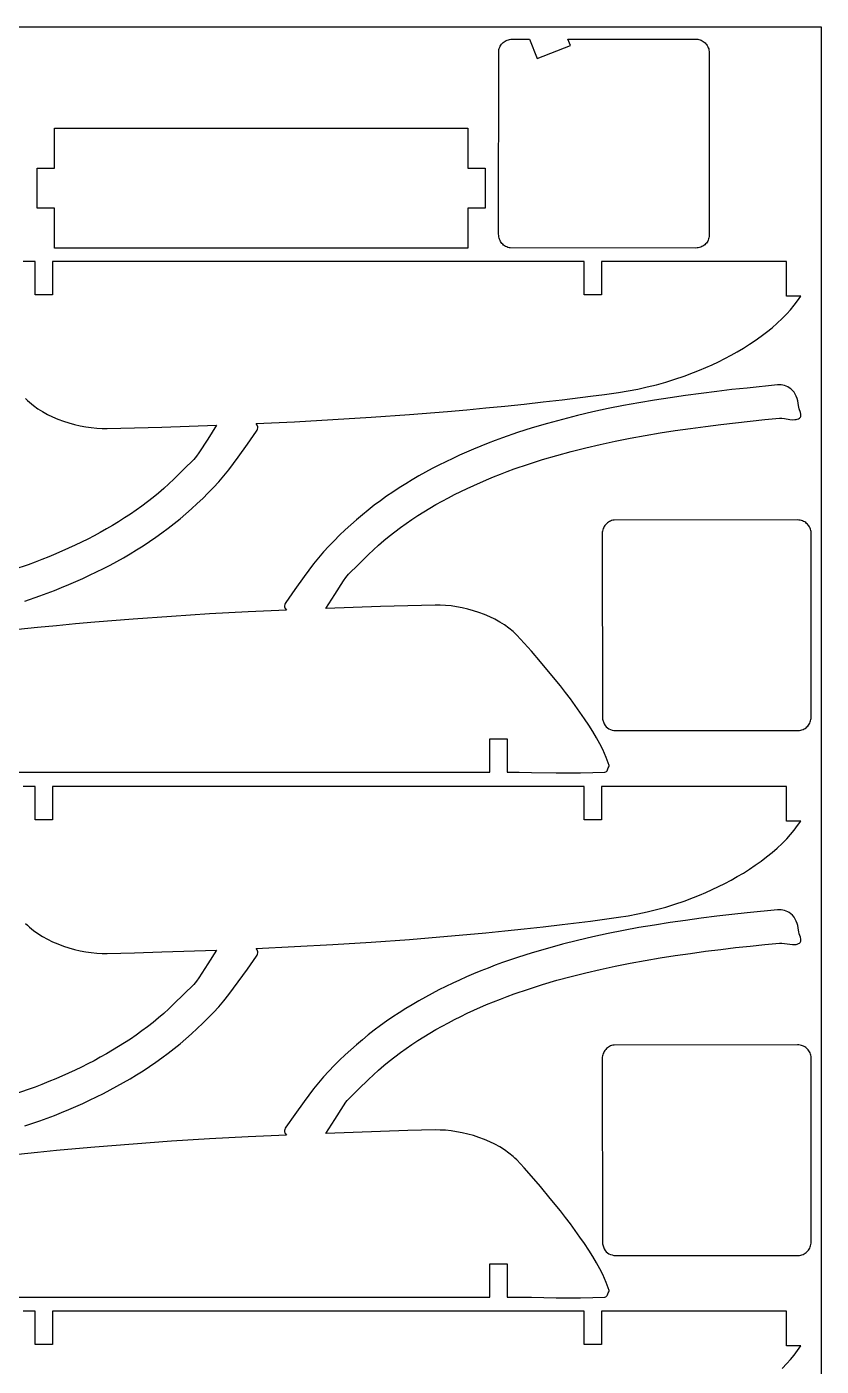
# Model space of a CAD drawing. Extents: x 169 to 749, y 15 to 895.
# Drawn here: x 629.6 to 748.7, y 694.1 to 895 of the extents above; entities that cross this region are included whole.
import ezdxf

# ---------------------------------------------------------------- set-up
doc = ezdxf.new("R2010")
doc.units = 0
doc.layers.get('0').update_dxf_attribs({"linetype": 'CONTINUOUS'})

msp = doc.modelspace()

# ---------------------------------------------------------------- linework, layer by layer
at = {"color": 0}
for p, q in [((168.703243, 895.036023), (748.703243, 895.036023)), ((748.703243, 895.036023), (748.703243, 15.036023))]:
    msp.add_line(p, q, dxfattribs=at)
at = {"color": 4}
for p, q in [((700.560441, 892.128842), (700.651275, 892.279821)), ((700.651275, 892.279821), (700.754943, 892.420873)), ((700.754943, 892.420873), (700.870782, 892.551496)), ((700.870782, 892.551496), (700.998133, 892.671186)), ((700.998133, 892.671186), (701.136334, 892.779441)), ((701.136334, 892.779441), (701.284724, 892.875758)), ((701.284724, 892.875758), (701.442644, 892.959634)), ((701.442644, 892.959634), (701.609431, 893.030567)), ((701.609431, 893.030567), (701.784426, 893.088054)), ((701.784426, 893.088054), (701.966967, 893.131592)), ((701.966967, 893.131592), (702.156394, 893.160678)), ((702.156394, 893.160678), (702.352045, 893.174811)), ((702.352045, 893.174811), (704.971745, 893.174811)), ((704.971745, 893.174811), (706.082845, 890.285911)), ((711.086945, 892.210611), (710.716045, 893.174811)), ((710.716045, 893.174811), (730.177945, 893.155611)), ((730.177945, 893.155611), (730.363604, 893.122715)), ((730.363604, 893.122715), (730.541344, 893.074343)), ((730.541344, 893.074343), (730.710665, 893.011157)), ((730.710665, 893.011157), (730.871062, 892.933815)), ((730.871062, 892.933815), (731.022035, 892.842981)), ((731.022035, 892.842981), (731.163081, 892.739313)), ((731.163081, 892.739313), (731.293698, 892.623474)), ((731.293698, 892.623474), (731.413383, 892.496123)), ((731.413383, 892.496123), (731.521634, 892.357922)), ((731.521634, 892.357922), (731.617948, 892.209532)), ((700.319445, 863.909511), (700.338645, 891.435711)), ((700.338645, 891.435711), (700.371541, 891.62137)), ((700.371541, 891.62137), (700.419913, 891.799114)), ((700.419913, 891.799114), (700.483099, 891.968439)), ((700.483099, 891.968439), (700.560441, 892.128842)), ((706.082845, 890.285911), (711.086945, 892.210611)), ((731.617948, 892.209532), (731.701824, 892.051612)), ((731.701824, 892.051612), (731.772759, 891.884825)), ((731.772759, 891.884825), (731.830251, 891.70983)), ((731.830251, 891.70983), (731.873798, 891.527289)), ((731.873798, 891.527289), (731.902897, 891.337862)), ((731.917045, 891.142211), (731.897745, 863.576411)), ((731.902897, 891.337862), (731.917045, 891.142211)), ((633.714512, 873.8364), (633.714512, 879.8359)), ((633.714512, 879.8359), (695.709812, 879.8359)), ((695.709812, 879.8359), (695.709812, 873.8364)), ((631.114712, 867.8368), (631.114712, 873.8364)), ((631.114712, 873.8364), (633.714512, 873.8364)), ((695.709812, 873.8364), (698.309612, 873.8364)), ((698.309612, 873.8364), (698.309612, 867.8368)), ((633.714512, 867.8368), (631.114712, 867.8368)), ((633.714512, 861.8373), (633.714512, 867.8368)), ((698.309612, 867.8368), (695.709812, 867.8368)), ((695.709812, 867.8368), (695.709812, 861.8373)), ((700.333584, 863.712007), (700.319445, 863.909511)), ((700.362701, 863.520662), (700.333584, 863.712007)), ((700.406305, 863.33614), (700.362701, 863.520662)), ((700.463908, 863.159103), (700.406305, 863.33614)), ((700.53502, 862.990215), (700.463908, 863.159103)), ((700.619152, 862.830138), (700.53502, 862.990215)), ((700.715815, 862.679537), (700.619152, 862.830138)), ((700.82452, 862.539073), (700.715815, 862.679537)), ((700.944777, 862.409411), (700.82452, 862.539073)), ((701.076098, 862.291213), (700.944777, 862.409411)), ((701.217992, 862.185142), (701.076098, 862.291213)), ((701.36997, 862.091862), (701.217992, 862.185142)), ((701.531544, 862.012036), (701.36997, 862.091862)), ((730.951691, 862.136337), (730.793779, 862.052467)), ((731.100075, 862.232648), (730.951691, 862.136337)), ((731.23827, 862.340898), (731.100075, 862.232648)), ((731.365617, 862.460584), (731.23827, 862.340898)), ((731.481453, 862.591204), (731.365617, 862.460584)), ((731.585118, 862.732256), (731.481453, 862.591204)), ((731.675951, 862.883237), (731.585118, 862.732256)), ((731.753292, 863.043646), (731.675951, 862.883237)), ((731.816478, 863.212979), (731.753292, 863.043646)), ((731.86485, 863.390735), (731.816478, 863.212979)), ((731.897745, 863.576411), (731.86485, 863.390735)), ((695.709812, 861.8373), (633.714512, 861.8373)), ((701.702224, 861.946326), (701.531544, 862.012036)), ((701.881521, 861.895397), (701.702224, 861.946326)), ((702.068945, 861.859911), (701.881521, 861.895397)), ((729.884445, 861.837311), (702.068945, 861.859911)), ((730.080079, 861.851442), (729.884445, 861.837311)), ((730.269491, 861.880525), (730.080079, 861.851442)), ((730.452018, 861.924059), (730.269491, 861.880525)), ((730.627001, 861.98154), (730.452018, 861.924059)), ((730.793779, 862.052467), (730.627001, 861.98154)), ((630.830546, 859.820155), (628.995089, 859.832053)), ((630.830346, 854.819255), (630.830546, 859.820155)), ((633.431046, 859.820255), (633.430946, 854.819255)), ((713.139046, 859.821755), (633.431046, 859.820255)), ((713.139546, 854.820855), (713.139046, 859.821755)), ((743.494546, 859.822355), (715.739546, 859.821855)), ((715.739546, 859.821855), (715.740146, 854.820955)), ((743.495346, 854.621955), (743.494546, 859.822355)), ((633.430946, 854.819255), (630.830346, 854.819255)), ((715.740146, 854.820955), (713.139546, 854.820855)), ((745.654646, 854.621955), (743.495346, 854.621955)), ((745.159444, 853.945017), (745.654646, 854.621955)), ((743.540246, 851.966255), (744.089616, 852.585592)), ((744.089616, 852.585592), (744.633558, 853.255705)), ((744.633558, 853.255705), (745.159444, 853.945017)), ((741.327603, 849.886797), (742.102819, 850.560631)), ((742.102819, 850.560631), (742.84155, 851.253963)), ((742.84155, 851.253963), (743.540246, 851.966255)), ((738.818556, 847.987645), (739.681921, 848.599768)), ((739.681921, 848.599768), (740.519454, 849.232997)), ((740.519454, 849.232997), (741.327603, 849.886797)), ((735.177794, 845.760957), (736.108978, 846.283286)), ((736.108978, 846.283286), (737.028533, 846.828867)), ((737.028533, 846.828867), (737.93291, 847.397166)), ((737.93291, 847.397166), (738.818556, 847.987645)), ((731.407792, 843.914908), (732.349981, 844.338858)), ((732.349981, 844.338858), (733.294744, 844.788207)), ((733.294744, 844.788207), (734.238532, 845.262419)), ((734.238532, 845.262419), (735.177794, 845.760957)), ((725.393813, 841.725663), (726.773985, 842.153647)), ((726.773985, 842.153647), (728.155772, 842.626245)), ((728.155772, 842.626245), (729.545346, 843.145355)), ((729.545346, 843.145355), (730.47173, 843.516895)), ((730.47173, 843.516895), (731.407792, 843.914908)), ((716.193768, 839.891986), (718.301146, 840.188455)), ((718.301146, 840.188455), (719.765828, 840.421867)), ((719.765828, 840.421867), (721.201263, 840.690394)), ((721.201263, 840.690394), (722.613624, 840.995936)), ((722.613624, 840.995936), (724.009083, 841.340392)), ((724.009083, 841.340392), (725.393813, 841.725663)), ((730.696835, 840.03944), (728.362034, 839.725589)), ((733.027178, 840.333736), (730.696835, 840.03944)), ((735.310034, 840.598891), (733.027178, 840.333736)), ((737.595553, 840.840974), (735.310034, 840.598891)), ((742.169778, 841.295336), (737.595553, 840.840974)), ((742.434811, 841.309813), (742.169778, 841.295336)), ((742.697418, 841.300297), (742.434811, 841.309813)), ((742.956037, 841.266573), (742.697418, 841.300297)), ((743.209103, 841.208424), (742.956037, 841.266573)), ((743.455053, 841.125632), (743.209103, 841.208424)), ((743.692325, 841.017982), (743.455053, 841.125632)), ((743.919354, 840.885255), (743.692325, 841.017982)), ((744.134578, 840.727236), (743.919354, 840.885255)), ((744.400189, 840.47957), (744.134578, 840.727236)), ((744.625181, 840.207789), (744.400189, 840.47957)), ((744.812527, 839.914919), (744.625181, 840.207789)), ((629.380246, 839.260255), (629.653054, 838.987587)), ((629.653054, 838.987587), (629.939935, 838.722719)), ((629.939935, 838.722719), (630.553123, 838.216673)), ((630.553123, 838.216673), (631.21421, 837.742692)), ((698.406129, 837.854374), (701.271852, 838.139395)), ((701.271852, 838.139395), (704.136, 838.440648)), ((704.136, 838.440648), (706.998467, 838.758634)), ((706.998467, 838.758634), (709.859146, 839.093855)), ((709.859146, 839.093855), (714.083746, 839.61438)), ((714.083746, 839.61438), (716.193768, 839.891986)), ((719.041347, 838.209821), (716.731577, 837.74958)), ((721.362432, 838.634301), (719.041347, 838.209821)), ((723.691678, 839.026261), (721.362432, 838.634301)), ((726.02593, 839.388944), (723.691678, 839.026261)), ((728.362034, 839.725589), (726.02593, 839.388944)), ((744.965203, 839.603986), (744.812527, 839.914919)), ((745.086181, 839.278016), (744.965203, 839.603986)), ((745.178437, 838.940033), (745.086181, 839.278016)), ((745.244945, 838.593065), (745.178437, 838.940033)), ((745.288678, 838.240136), (745.244945, 838.593065)), ((745.333947, 837.989775), (745.288678, 838.240136)), ((745.411586, 837.723035), (745.333947, 837.989775)), ((631.21421, 837.742692), (631.9176, 837.301353)), ((631.9176, 837.301353), (632.657695, 836.893235)), ((632.657695, 836.893235), (633.428898, 836.518913)), ((633.428898, 836.518913), (634.225609, 836.178965)), ((634.225609, 836.178965), (635.042233, 835.873967)), ((669.685628, 835.786393), (675.436382, 836.098261)), ((675.436382, 836.098261), (681.184658, 836.456976)), ((681.184658, 836.456976), (686.929608, 836.866555)), ((686.929608, 836.866555), (692.670381, 837.331015)), ((692.670381, 837.331015), (695.538936, 837.585081)), ((695.538936, 837.585081), (698.406129, 837.854374)), ((709.894339, 836.142478), (707.629959, 835.526641)), ((712.164716, 836.715892), (709.894339, 836.142478)), ((714.436278, 837.250336), (712.164716, 836.715892)), ((716.731577, 837.74958), (714.436278, 837.250336)), ((738.032328, 835.877336), (740.234287, 836.10013)), ((740.234287, 836.10013), (742.438778, 836.294836)), ((742.438778, 836.294836), (742.819921, 836.296259)), ((742.819921, 836.296259), (743.211747, 836.254544)), ((743.211747, 836.254544), (744.002528, 836.129399)), ((744.002528, 836.129399), (744.389024, 836.089818)), ((744.389024, 836.089818), (744.761284, 836.094797)), ((744.761284, 836.094797), (744.940129, 836.120849)), ((744.940129, 836.120849), (745.113079, 836.166262)), ((745.113079, 836.166262), (745.279354, 836.233778)), ((745.279354, 836.233778), (745.438178, 836.326136)), ((745.58404, 837.179524), (745.411586, 837.723035)), ((745.438178, 836.326136), (745.52425, 836.40009)), ((745.52425, 836.40009), (745.585944, 836.485836)), ((745.638894, 836.922307), (745.58404, 837.179524)), ((745.585944, 836.485836), (745.625758, 836.582154)), ((745.625758, 836.582154), (745.646189, 836.687819)), ((745.646189, 836.687819), (745.638894, 836.922307)), ((635.042233, 835.873967), (635.873172, 835.604498)), ((635.873172, 835.604498), (636.712827, 835.371133)), ((636.712827, 835.371133), (637.555601, 835.17445)), ((637.555601, 835.17445), (638.395897, 835.015025)), ((638.395897, 835.015025), (639.228117, 834.893437)), ((639.228117, 834.893437), (640.046664, 834.810261)), ((640.046664, 834.810261), (640.845939, 834.766074)), ((640.845939, 834.766074), (641.620346, 834.761455)), ((641.620346, 834.761455), (645.717754, 834.860402)), ((645.717754, 834.860402), (649.814458, 834.984605)), ((649.814458, 834.984605), (658.006846, 835.266555)), ((658.006846, 835.266555), (656.684921, 833.190117)), ((662.647544, 832.421647), (664.009146, 834.361955)), ((663.933246, 835.517355), (669.685628, 835.786393)), ((664.097933, 835.279405), (663.933246, 835.517355)), ((664.009146, 834.361955), (664.097972, 834.512297)), ((664.169257, 835.157214), (664.097933, 835.279405)), ((664.097972, 834.512297), (664.162283, 834.677367)), ((664.162283, 834.677367), (664.19875, 834.850332)), ((664.204046, 835.024355), (664.169257, 835.157214)), ((664.19875, 834.850332), (664.204046, 835.024355)), ((703.138445, 834.15387), (700.920936, 833.390025)), ((705.37639, 834.864924), (703.138445, 834.15387)), ((707.629959, 835.526641), (705.37639, 834.864924)), ((722.287692, 833.716925), (724.551665, 834.097524)), ((724.551665, 834.097524), (726.820471, 834.449655)), ((726.820471, 834.449655), (729.092039, 834.776688)), ((729.092039, 834.776688), (731.364298, 835.081992)), ((731.364298, 835.081992), (733.635178, 835.368936)), ((733.635178, 835.368936), (735.832693, 835.631817)), ((735.832693, 835.631817), (738.032328, 835.877336)), ((656.684921, 833.190117), (655.348146, 831.123355)), ((661.277383, 830.485792), (662.647544, 832.421647)), ((697.643518, 832.137713), (696.566478, 831.690136)), ((698.728676, 832.569933), (697.643518, 832.137713)), ((699.821349, 832.987226), (698.728676, 832.569933)), ((700.920936, 833.390025), (699.821349, 832.987226)), ((713.381141, 831.861856), (715.545478, 832.370636)), ((715.545478, 832.370636), (717.782528, 832.856851)), ((717.782528, 832.856851), (720.030623, 833.304491)), ((720.030623, 833.304491), (722.287692, 833.716925)), ((654.598746, 830.120055), (653.117591, 828.652758)), ((654.809144, 830.351197), (654.598746, 830.120055)), ((654.998758, 830.600817), (654.809144, 830.351197)), ((655.348146, 831.123355), (654.998758, 830.600817)), ((660.575778, 829.530888), (661.277383, 830.485792)), ((693.433544, 830.287044), (692.402039, 829.790525)), ((694.471851, 830.768877), (693.433544, 830.287044)), ((695.516362, 831.236437), (694.471851, 830.768877)), ((696.566478, 831.690136), (695.516362, 831.236437)), ((704.785718, 829.424501), (706.916628, 830.100911)), ((706.916628, 830.100911), (709.062388, 830.730362)), ((709.062388, 830.730362), (711.218668, 831.316221)), ((711.218668, 831.316221), (713.381141, 831.861856)), ((653.117591, 828.652758), (651.629283, 827.19133)), ((659.112885, 827.669828), (659.856054, 828.590719)), ((659.856054, 828.590719), (660.575778, 829.530888)), ((689.354324, 828.208733), (688.356015, 827.649349)), ((690.36183, 828.751782), (689.354324, 828.208733)), ((691.377935, 829.278909), (690.36183, 828.751782)), ((692.402039, 829.790525), (691.377935, 829.278909)), ((700.585764, 827.917332), (701.626667, 828.314471)), ((701.626667, 828.314471), (702.673987, 828.697764)), ((702.673987, 828.697764), (704.785718, 829.424501)), ((650.87359, 826.47351), (650.105482, 825.769989)), ((651.629283, 827.19133), (650.87359, 826.47351)), ((656.772218, 825.09803), (657.56687, 825.926189)), ((657.56687, 825.926189), (658.340946, 826.772755)), ((658.340946, 826.772755), (659.112885, 827.669828)), ((686.389383, 826.479926), (685.422257, 825.869063)), ((687.367502, 827.073217), (686.389383, 826.479926)), ((688.356015, 827.649349), (687.367502, 827.073217)), ((695.624992, 825.782423), (696.586326, 826.227998)), ((696.586326, 826.227998), (698.525378, 827.079836)), ((698.525378, 827.079836), (699.551821, 827.505928)), ((699.551821, 827.505928), (700.585764, 827.917332)), ((648.517846, 824.422955), (647.681675, 823.770973)), ((649.321414, 825.085045), (648.517846, 824.422955)), ((650.105482, 825.769989), (649.321414, 825.085045)), ((655.126446, 823.49583), (655.958305, 824.288003)), ((655.958305, 824.288003), (656.772218, 825.09803)), ((682.592825, 823.926919), (681.675658, 823.241644)), ((683.523379, 824.592972), (682.592825, 823.926919)), ((684.466723, 825.240216), (683.523379, 824.592972)), ((685.422257, 825.869063), (684.466723, 825.240216)), ((691.847524, 823.860259), (692.780574, 824.362536)), ((692.780574, 824.362536), (693.721548, 824.85007)), ((693.721548, 824.85007), (694.669876, 825.323239)), ((694.669876, 825.323239), (695.624992, 825.782423)), ((645.097213, 821.922396), (644.212303, 821.340732)), ((645.970791, 822.521072), (645.097213, 821.922396)), ((646.832467, 823.137138), (645.970791, 822.521072)), ((647.681675, 823.770973), (646.832467, 823.137138)), ((652.536341, 821.223674), (653.414149, 821.963942)), ((653.414149, 821.963942), (654.277956, 822.721235)), ((654.277956, 822.721235), (655.126446, 823.49583)), ((680.772478, 822.536736), (679.88195, 821.813217)), ((681.675658, 823.241644), (680.772478, 822.536736)), ((688.205921, 821.69616), (689.101596, 822.26119)), ((689.101596, 822.26119), (690.007466, 822.809964)), ((690.007466, 822.809964), (690.922965, 823.342861)), ((690.922965, 823.342861), (691.847524, 823.860259)), ((642.410757, 820.226927), (641.495258, 819.69403)), ((643.316628, 820.775701), (642.410757, 820.226927)), ((644.212303, 821.340732), (643.316628, 820.775701)), ((650.742664, 819.795247), (651.645846, 820.500155)), ((651.645846, 820.500155), (652.536341, 821.223674)), ((678.140292, 820.315656), (677.29179, 819.541061)), ((679.004117, 821.072949), (678.140292, 820.315656)), ((679.88195, 821.813217), (679.004117, 821.072949)), ((684.736548, 819.265918), (685.585756, 819.899753)), ((685.585756, 819.899753), (686.447433, 820.515819)), ((686.447433, 820.515819), (687.321011, 821.114496)), ((687.321011, 821.114496), (688.205921, 821.69616)), ((716.083732, 819.914181), (716.010145, 819.746918)), ((716.170417, 820.072669), (716.083732, 819.914181)), ((716.269637, 820.221694), (716.170417, 820.072669)), ((716.380829, 820.360569), (716.269637, 820.221694)), ((716.503431, 820.488606), (716.380829, 820.360569)), ((716.636879, 820.605115), (716.503431, 820.488606)), ((716.78061, 820.70941), (716.636879, 820.605115)), ((716.934063, 820.800802), (716.78061, 820.70941)), ((717.096674, 820.878603), (716.934063, 820.800802)), ((717.267881, 820.942126), (717.096674, 820.878603)), ((717.44712, 820.990681), (717.267881, 820.942126)), ((717.633829, 821.023582), (717.44712, 820.990681)), ((745.162829, 821.042882), (717.633829, 821.023582)), ((745.358479, 821.028717), (745.162829, 821.042882)), ((745.547903, 820.999606), (745.358479, 821.028717)), ((745.730439, 820.956051), (745.547903, 820.999606)), ((745.905427, 820.898554), (745.730439, 820.956051)), ((746.072207, 820.827616), (745.905427, 820.898554)), ((746.230118, 820.743741), (746.072207, 820.827616)), ((746.3785, 820.647429), (746.230118, 820.743741)), ((746.516691, 820.539182), (746.3785, 820.647429)), ((746.644033, 820.419502), (746.516691, 820.539182)), ((746.759863, 820.288892), (746.644033, 820.419502)), ((746.863522, 820.147852), (746.759863, 820.288892)), ((746.954349, 819.996885), (746.863522, 820.147852)), ((747.031684, 819.836493), (746.954349, 819.996885)), ((638.696676, 818.186821), (637.748347, 817.713652)), ((639.637649, 818.674355), (638.696676, 818.186821)), ((640.5707, 819.176632), (639.637649, 818.674355)), ((641.495258, 819.69403), (640.5707, 819.176632)), ((647.951585, 817.796677), (648.894935, 818.44392)), ((648.894935, 818.44392), (649.825494, 819.109973)), ((649.825494, 819.109973), (650.742664, 819.795247)), ((675.646007, 817.938861), (674.851354, 817.110703)), ((676.459924, 818.748889), (675.646007, 817.938861)), ((677.29179, 819.541061), (676.459924, 818.748889)), ((682.312757, 817.266902), (683.096814, 817.951846)), ((683.096814, 817.951846), (683.900378, 818.613936)), ((683.900378, 818.613936), (684.736548, 819.265918)), ((715.873597, 819.199362), (715.858029, 819.003882)), ((715.858029, 819.003882), (715.877129, 791.184282)), ((715.904515, 819.388821), (715.873597, 819.199362)), ((715.950218, 819.571568), (715.904515, 819.388821)), ((716.010145, 819.746918), (715.950218, 819.571568)), ((747.094866, 819.667177), (747.031684, 819.836493)), ((747.143234, 819.489439), (747.094866, 819.667177)), ((747.176129, 819.303782), (747.143234, 819.489439)), ((747.195429, 791.477882), (747.176129, 819.303782)), ((633.892846, 815.957055), (632.866403, 815.530964)), ((635.831898, 816.808894), (633.892846, 815.957055)), ((636.793232, 817.254469), (635.831898, 816.808894)), ((637.748347, 817.713652), (636.793232, 817.254469)), ((644.062258, 815.387555), (645.050781, 815.963682)), ((645.050781, 815.963682), (646.028909, 816.55697)), ((646.028909, 816.55697), (646.996043, 817.167831)), ((646.996043, 817.167831), (647.951585, 817.796677)), ((674.077278, 816.264136), (673.305343, 815.367063)), ((674.851354, 817.110703), (674.077278, 816.264136)), ((680.78899, 815.845561), (681.544665, 816.563381)), ((681.544665, 816.563381), (682.312757, 817.266902)), ((629.744236, 814.339128), (627.632506, 813.612395)), ((630.791557, 814.722421), (629.744236, 814.339128)), ((631.832459, 815.119559), (630.791557, 814.722421)), ((632.866403, 815.530964), (631.832459, 815.119559)), ((641.040312, 813.758015), (642.056425, 814.285133)), ((642.056425, 814.285133), (643.06394, 814.828176)), ((643.06394, 814.828176), (644.062258, 815.387555)), ((672.562184, 814.446172), (671.842472, 813.506004)), ((673.305343, 815.367063), (672.562184, 814.446172)), ((677.819578, 812.916836), (679.300717, 814.384133)), ((679.300717, 814.384133), (680.78899, 815.845561)), ((636.901863, 811.800537), (637.946377, 812.268081)), ((637.946377, 812.268081), (638.984689, 812.749901)), ((638.984689, 812.749901), (640.0162, 813.246408)), ((640.0162, 813.246408), (641.040312, 813.758015)), ((671.140878, 812.551099), (669.770722, 810.615244)), ((671.842472, 813.506004), (671.140878, 812.551099)), ((675.73334, 809.846786), (677.070078, 811.913536)), ((677.070078, 811.913536), (677.419515, 812.436074)), ((677.419515, 812.436074), (677.609136, 812.685694)), ((677.609136, 812.685694), (677.819578, 812.916836)), ((631.497302, 809.646908), (632.596883, 810.049719)), ((632.596883, 810.049719), (633.689552, 810.467026)), ((633.689552, 810.467026), (634.774706, 810.89926)), ((634.774706, 810.89926), (635.851746, 811.346855)), ((635.851746, 811.346855), (636.901863, 811.800537)), ((669.770722, 810.615244), (668.409078, 808.674936)), ((674.411378, 807.770436), (675.73334, 809.846786)), ((629.279805, 808.883045), (631.497302, 809.646908)), ((668.219515, 808.186644), (668.214178, 808.012636)), ((668.214178, 808.012636), (668.249023, 807.879719)), ((668.255978, 808.359574), (668.219515, 808.186644)), ((668.249023, 807.879719), (668.320365, 807.757499)), ((668.320265, 808.52461), (668.255978, 808.359574)), ((668.409078, 808.674936), (668.320265, 808.52461)), ((682.603765, 808.052299), (674.411378, 807.770436)), ((686.70047, 808.176491), (682.603765, 808.052299)), ((690.797878, 808.275436), (686.70047, 808.176491)), ((691.572284, 808.270817), (690.797878, 808.275436)), ((692.37156, 808.226631), (691.572284, 808.270817)), ((693.190107, 808.143455), (692.37156, 808.226631)), ((694.022328, 808.021866), (693.190107, 808.143455)), ((694.862625, 807.862441), (694.022328, 808.021866)), ((695.705402, 807.665758), (694.862625, 807.862441)), ((645.488653, 806.170374), (639.747868, 805.705902)), ((651.233609, 806.579959), (645.488653, 806.170374)), ((656.981884, 806.938672), (651.233609, 806.579959)), ((662.732625, 807.250527), (656.981884, 806.938672)), ((668.484978, 807.519536), (662.732625, 807.250527)), ((668.320365, 807.757499), (668.484978, 807.519536)), ((696.54506, 807.432393), (695.705402, 807.665758)), ((697.376003, 807.162924), (696.54506, 807.432393)), ((698.192632, 806.857926), (697.376003, 807.162924)), ((698.98935, 806.517978), (698.192632, 806.857926)), ((699.760561, 806.143656), (698.98935, 806.517978)), ((700.500665, 805.735538), (699.760561, 806.143656)), ((631.14638, 804.897504), (628.282228, 804.596247)), ((634.012109, 805.182532), (631.14638, 804.897504)), ((636.879307, 805.45183), (634.012109, 805.182532)), ((639.747868, 805.705902), (636.879307, 805.45183)), ((701.204067, 805.294199), (700.500665, 805.735538)), ((701.865168, 804.820218), (701.204067, 805.294199)), ((702.47837, 804.314172), (701.865168, 804.820218)), ((702.765261, 804.049304), (702.47837, 804.314172)), ((703.038078, 803.776636), (702.765261, 804.049304)), ((704.147365, 802.583011), (703.038078, 803.776636)), ((705.230778, 801.365536), (704.147365, 802.583011)), ((706.604668, 799.777004), (705.230778, 801.365536)), ((708.072284, 798.019247), (706.604668, 799.777004)), ((709.581947, 796.140025), (708.072284, 798.019247)), ((710.336397, 795.16979), (709.581947, 796.140025)), ((711.081978, 794.187099), (710.336397, 795.16979)), ((711.812231, 793.197921), (711.081978, 794.187099)), ((712.520696, 792.208227), (711.812231, 793.197921)), ((713.200913, 791.223986), (712.520696, 792.208227)), ((713.846422, 790.251169), (713.200913, 791.223986)), ((714.450762, 789.295746), (713.846422, 790.251169)), ((715.877129, 791.184282), (716.127629, 790.446282)), ((716.127629, 790.446282), (716.296693, 790.214893)), ((716.296693, 790.214893), (716.47501, 790.015205)), ((716.47501, 790.015205), (716.665281, 789.846546)), ((716.665281, 789.846546), (716.870204, 789.708244)), ((746.149559, 789.686362), (746.300532, 789.7772)), ((746.300532, 789.7772), (746.441571, 789.880867)), ((746.441571, 789.880867), (746.572174, 789.996702)), ((746.572174, 789.996702), (746.691841, 790.124044)), ((746.691841, 790.124044), (746.800073, 790.262235)), ((746.800073, 790.262235), (746.896367, 790.410614)), ((746.896367, 790.410614), (746.980224, 790.568521)), ((746.980224, 790.568521), (747.051143, 790.735296)), ((747.051143, 790.735296), (747.108624, 790.91028)), ((747.108624, 790.91028), (747.152165, 791.092812)), ((747.152165, 791.092812), (747.181267, 791.282232)), ((747.181267, 791.282232), (747.195429, 791.477882)), ((698.987178, 783.216636), (698.987278, 788.217636)), ((698.987278, 788.217636), (701.587978, 788.217636)), ((701.587978, 788.217636), (701.587678, 783.216736)), ((715.007475, 788.363686), (714.450762, 789.295746)), ((715.510101, 787.460959), (715.007475, 788.363686)), ((716.870204, 789.708244), (717.092481, 789.599629)), ((717.092481, 789.599629), (717.33481, 789.520027)), ((717.33481, 789.520027), (717.599893, 789.468769)), ((717.599893, 789.468769), (717.890429, 789.445182)), ((717.890429, 789.445182), (745.456329, 789.464482)), ((745.456329, 789.464482), (745.642036, 789.497411)), ((745.642036, 789.497411), (745.81981, 789.545807)), ((745.81981, 789.545807), (745.989151, 789.60901)), ((745.989151, 789.60901), (746.149559, 789.686362)), ((715.952178, 786.593536), (715.510101, 787.460959)), ((716.213882, 786.005435), (715.952178, 786.593536)), ((716.44854, 785.405474), (716.213882, 786.005435)), ((716.896378, 784.196336), (716.44854, 785.405474)), ((716.649065, 783.564636), (716.770904, 783.858483)), ((716.770904, 783.858483), (716.832815, 784.001646)), ((716.832815, 784.001646), (716.902278, 784.129436)), ((716.906865, 784.162099), (716.896378, 784.196336)), ((716.902278, 784.129436), (716.906865, 784.162099)), ((619.279178, 783.215136), (698.987178, 783.216636)), ((701.587678, 783.216736), (703.423164, 783.204838)), ((703.423164, 783.204838), (705.259145, 783.175889)), ((705.259145, 783.175889), (708.93139, 783.107761)), ((708.93139, 783.107761), (710.767052, 783.089043)), ((710.767052, 783.089043), (712.602004, 783.094196)), ((712.602004, 783.094196), (714.435947, 783.13345)), ((714.435947, 783.13345), (716.268578, 783.217036)), ((716.268578, 783.217036), (716.393724, 783.249801)), ((716.393724, 783.249801), (716.495407, 783.325089)), ((716.495407, 783.325089), (716.578798, 783.433251)), ((716.578798, 783.433251), (716.649065, 783.564636)), ((630.830546, 781.07062), (628.99506, 781.082519)), ((630.830246, 776.06972), (630.830546, 781.07062)), ((633.431046, 781.07072), (633.430946, 776.06972)), ((713.139046, 781.07222), (633.431046, 781.07072)), ((713.139546, 776.07132), (713.139046, 781.07222)), ((743.494546, 781.07282), (715.739546, 781.07232)), ((715.739546, 781.07232), (715.740046, 776.07142)), ((743.495346, 775.87242), (743.494546, 781.07282)), ((633.430946, 776.06972), (630.830246, 776.06972)), ((715.740046, 776.07142), (713.139546, 776.07132)), ((745.654646, 775.87242), (743.495346, 775.87242)), ((745.15943, 775.195483), (745.654646, 775.87242)), ((743.540246, 773.21672), (744.089574, 773.836058)), ((744.089574, 773.836058), (744.633521, 774.50617)), ((744.633521, 774.50617), (745.15943, 775.195483)), ((741.327603, 771.137263), (742.102819, 771.811097)), ((742.102819, 771.811097), (742.84155, 772.504428)), ((742.84155, 772.504428), (743.540246, 773.21672)), ((738.818556, 769.238111), (739.681921, 769.850233)), ((739.681921, 769.850233), (740.519454, 770.483463)), ((740.519454, 770.483463), (741.327603, 771.137263)), ((736.108978, 767.533751), (737.028533, 768.079333)), ((737.028533, 768.079333), (737.93291, 768.647632)), ((737.93291, 768.647632), (738.818556, 769.238111)), ((732.349981, 765.589323), (733.294744, 766.038672)), ((733.294744, 766.038672), (734.238532, 766.512884)), ((734.238532, 766.512884), (735.177794, 767.011423)), ((735.177794, 767.011423), (736.108978, 767.533751)), ((726.773985, 763.404113), (728.155772, 763.87671)), ((728.155772, 763.87671), (729.545346, 764.39582)), ((729.545346, 764.39582), (730.47173, 764.767361)), ((730.47173, 764.767361), (731.407792, 765.165374)), ((731.407792, 765.165374), (732.349981, 765.589323)), ((718.301146, 761.43892), (719.765828, 761.672332)), ((719.765828, 761.672332), (721.201263, 761.94086)), ((721.201263, 761.94086), (722.613624, 762.246402)), ((722.613624, 762.246402), (724.009083, 762.590858)), ((724.009083, 762.590858), (725.393813, 762.976128)), ((725.393813, 762.976128), (726.773985, 763.404113)), ((735.31009, 761.849328), (733.027234, 761.58413)), ((737.595609, 762.091417), (735.31009, 761.849328)), ((742.169834, 762.54583), (737.595609, 762.091417)), ((742.434867, 762.560278), (742.169834, 762.54583)), ((742.697475, 762.550749), (742.434867, 762.560278)), ((742.956093, 762.517023), (742.697475, 762.550749)), ((743.209159, 762.45888), (742.956093, 762.517023)), ((743.45511, 762.376099), (743.209159, 762.45888)), ((743.692381, 762.268461), (743.45511, 762.376099)), ((743.91941, 762.135745), (743.692381, 762.268461)), ((744.134634, 761.97773), (743.91941, 762.135745)), ((744.400245, 761.730027), (744.134634, 761.97773)), ((744.625237, 761.458211), (744.400245, 761.730027)), ((629.380146, 760.51072), (629.652963, 760.238053)), ((629.652963, 760.238053), (629.939853, 759.973185)), ((629.939853, 759.973185), (630.553056, 759.467138)), ((701.271843, 759.389861), (704.135996, 759.691113)), ((704.135996, 759.691113), (706.998465, 760.009099)), ((706.998465, 760.009099), (709.859146, 760.34432)), ((709.859146, 760.34432), (714.083708, 760.864845)), ((714.083708, 760.864845), (716.193754, 761.142452)), ((716.193754, 761.142452), (718.301146, 761.43892)), ((721.362462, 759.884745), (719.041389, 759.460271)), ((723.691697, 760.276705), (721.362462, 759.884745)), ((726.025943, 760.639387), (723.691697, 760.276705)), ((728.362048, 760.976027), (726.025943, 760.639387)), ((730.696862, 761.289862), (728.362048, 760.976027)), ((733.027234, 761.58413), (730.696862, 761.289862)), ((744.812584, 761.165311), (744.625237, 761.458211)), ((744.965259, 760.854355), (744.812584, 761.165311)), ((745.086238, 760.528371), (744.965259, 760.854355)), ((745.178494, 760.190386), (745.086238, 760.528371)), ((745.245001, 759.84343), (745.178494, 760.190386)), ((745.288734, 759.49053), (745.245001, 759.84343)), ((630.553056, 759.467138), (631.214157, 758.993157)), ((631.214157, 758.993157), (631.917558, 758.551819)), ((631.917558, 758.551819), (632.657663, 758.1437)), ((632.657663, 758.1437), (633.428873, 757.769378)), ((633.428873, 757.769378), (634.225592, 757.42943)), ((675.436339, 757.348727), (681.184614, 757.707442)), ((681.184614, 757.707442), (686.929571, 758.11702)), ((686.929571, 758.11702), (692.670355, 758.581481)), ((692.670355, 758.581481), (695.538916, 758.835547)), ((695.538916, 758.835547), (698.406114, 759.104839)), ((698.406114, 759.104839), (701.271843, 759.389861)), ((712.164744, 757.966381), (709.894353, 757.392955)), ((714.436334, 758.50083), (712.164744, 757.966381)), ((716.731629, 759.000044), (714.436334, 758.50083)), ((719.041389, 759.460271), (716.731629, 759.000044)), ((745.334004, 759.240169), (745.288734, 759.49053)), ((745.411642, 758.973428), (745.334004, 759.240169)), ((745.584097, 758.429917), (745.411642, 758.973428)), ((745.438234, 757.57653), (745.524306, 757.650484)), ((745.524306, 757.650484), (745.586, 757.73623)), ((745.63895, 758.172701), (745.584097, 758.429917)), ((745.586, 757.73623), (745.625814, 757.832547)), ((745.625814, 757.832547), (745.646245, 757.938213)), ((745.646245, 757.938213), (745.63895, 758.172701)), ((634.225592, 757.42943), (635.042221, 757.124433)), ((635.042221, 757.124433), (635.873163, 756.854963)), ((635.873163, 756.854963), (636.712822, 756.621598)), ((636.712822, 756.621598), (637.555598, 756.424915)), ((637.555598, 756.424915), (638.395896, 756.265491)), ((638.395896, 756.265491), (639.228117, 756.143902)), ((639.228117, 756.143902), (640.046664, 756.060726)), ((640.046664, 756.060726), (640.845939, 756.01654)), ((640.845939, 756.01654), (641.620346, 756.01192)), ((641.620346, 756.01192), (645.717754, 756.110867)), ((645.717754, 756.110867), (649.814458, 756.23507)), ((649.814458, 756.23507), (658.006846, 756.51702)), ((658.006846, 756.51702), (656.684883, 754.440583)), ((662.647502, 753.672113), (664.009146, 755.61242)), ((663.933246, 756.76782), (669.685599, 757.036859)), ((664.097858, 756.52987), (663.933246, 756.76782)), ((664.009146, 755.61242), (664.097958, 755.762763)), ((664.1692, 756.40768), (664.097858, 756.52987)), ((664.097958, 755.762763), (664.162246, 755.927833)), ((664.162246, 755.927833), (664.198708, 756.100797)), ((664.204046, 756.27482), (664.1692, 756.40768)), ((664.198708, 756.100797), (664.204046, 756.27482)), ((669.685599, 757.036859), (675.436339, 757.348727)), ((705.376409, 756.115355), (703.138475, 755.404271)), ((707.629972, 756.777098), (705.376409, 756.115355)), ((709.894353, 757.392955), (707.629972, 756.777098)), ((724.551722, 755.347892), (726.820527, 755.700019)), ((726.820527, 755.700019), (729.092095, 756.027038)), ((729.092095, 756.027038), (731.364354, 756.332318)), ((731.364354, 756.332318), (733.635234, 756.61923)), ((733.635234, 756.61923), (735.83275, 756.882169)), ((735.83275, 756.882169), (738.032384, 757.127717)), ((738.032384, 757.127717), (740.234344, 757.350522)), ((740.234344, 757.350522), (742.438834, 757.54523)), ((742.438834, 757.54523), (742.819977, 757.546653)), ((742.819977, 757.546653), (743.211803, 757.504938)), ((743.211803, 757.504938), (744.002584, 757.379792)), ((744.002584, 757.379792), (744.38908, 757.340211)), ((744.38908, 757.340211), (744.76134, 757.345191)), ((744.76134, 757.345191), (744.940185, 757.371242)), ((744.940185, 757.371242), (745.113135, 757.416656)), ((745.113135, 757.416656), (745.279411, 757.484171)), ((745.279411, 757.484171), (745.438234, 757.57653)), ((656.684883, 754.440583), (655.348146, 752.37382)), ((661.277346, 751.736258), (662.647502, 753.672113)), ((698.728728, 753.820264), (697.643573, 753.388026)), ((699.821396, 754.237575), (698.728728, 753.820264)), ((700.920978, 754.640392), (699.821396, 754.237575)), ((703.138475, 755.404271), (700.920978, 754.640392)), ((713.381198, 753.112183), (715.545534, 753.62093)), ((715.545534, 753.62093), (717.782584, 754.107177)), ((717.782584, 754.107177), (720.030679, 754.554841)), ((720.030679, 754.554841), (722.287749, 754.96729)), ((722.287749, 754.96729), (724.551722, 755.347892)), ((654.809088, 751.601663), (654.598646, 751.37052)), ((654.998708, 751.851283), (654.809088, 751.601663)), ((655.348146, 752.37382), (654.998708, 751.851283)), ((660.575751, 750.781353), (661.277346, 751.736258)), ((694.471903, 752.019232), (693.433592, 751.537421)), ((695.516417, 752.486765), (694.471903, 752.019232)), ((696.566534, 752.94043), (695.516417, 752.486765)), ((697.643573, 753.388026), (696.566534, 752.94043)), ((706.916684, 751.351292), (709.062444, 751.980731)), ((709.062444, 751.980731), (711.218725, 752.566572)), ((711.218725, 752.566572), (713.381198, 753.112183)), ((653.117507, 749.903224), (651.629233, 748.441795)), ((654.598646, 751.37052), (653.117507, 749.903224)), ((659.112881, 748.920293), (659.856039, 749.841185)), ((659.856039, 749.841185), (660.575751, 750.781353)), ((690.36186, 750.002195), (689.354348, 749.45915)), ((691.377971, 750.529314), (690.36186, 750.002195)), ((692.402081, 751.040919), (691.377971, 750.529314)), ((693.433592, 751.537421), (692.402081, 751.040919)), ((700.58582, 749.167725), (701.626723, 749.564864)), ((701.626723, 749.564864), (702.674044, 749.948157)), ((702.674044, 749.948157), (704.785774, 750.67489)), ((704.785774, 750.67489), (706.916684, 751.351292)), ((650.873559, 747.723976), (650.105466, 747.020455)), ((651.629233, 748.441795), (650.873559, 747.723976)), ((657.566869, 747.176625), (658.340946, 748.02322)), ((658.340946, 748.02322), (659.112881, 748.920293)), ((686.389395, 747.730341), (685.422269, 747.119474)), ((687.367517, 748.323635), (686.389395, 747.730341)), ((688.356034, 748.899767), (687.367517, 748.323635)), ((689.354348, 749.45915), (688.356034, 748.899767)), ((696.586382, 747.47842), (698.525434, 748.33023)), ((698.525434, 748.33023), (699.551877, 748.756321)), ((699.551877, 748.756321), (700.58582, 749.167725)), ((648.517846, 745.67342), (647.681675, 745.021438)), ((649.32141, 746.335511), (648.517846, 745.67342)), ((650.105466, 747.020455), (649.32141, 746.335511)), ((655.126433, 744.746258), (655.958299, 745.538424)), ((655.958299, 745.538424), (656.772216, 746.348453)), ((656.772216, 746.348453), (657.566869, 747.176625)), ((683.523399, 745.843374), (682.592853, 745.177316)), ((684.466737, 746.490622), (683.523399, 745.843374)), ((685.422269, 747.119474), (684.466737, 746.490622)), ((691.84758, 745.110694), (692.78063, 745.612973)), ((692.78063, 745.612973), (693.721604, 746.100508)), ((693.721604, 746.100508), (694.669933, 746.573675)), ((694.669933, 746.573675), (695.625048, 747.032853)), ((695.625048, 747.032853), (696.586382, 747.47842)), ((645.970791, 743.771529), (645.097213, 743.172847)), ((646.832467, 744.3876), (645.970791, 743.771529)), ((647.681675, 745.021438), (646.832467, 744.3876)), ((653.414107, 743.214394), (654.277931, 743.971675)), ((654.277931, 743.971675), (655.126433, 744.746258)), ((680.772534, 743.78713), (679.882006, 743.063615)), ((681.675698, 744.492039), (680.772534, 743.78713)), ((682.592853, 745.177316), (681.675698, 744.492039)), ((689.101652, 743.51161), (690.007523, 744.06039)), ((690.007523, 744.06039), (690.923022, 744.593292)), ((690.923022, 744.593292), (691.84758, 745.110694)), ((643.316628, 742.026141), (642.410757, 741.47736)), ((644.212303, 742.591177), (643.316628, 742.026141)), ((645.097213, 743.172847), (644.212303, 742.591177)), ((650.742565, 741.045711), (651.645746, 741.75062)), ((651.645746, 741.75062), (652.536274, 742.474136)), ((652.536274, 742.474136), (653.414107, 743.214394)), ((678.140349, 741.566076), (677.291847, 740.791492)), ((679.004173, 742.323357), (678.140349, 741.566076)), ((679.882006, 743.063615), (679.004173, 742.323357)), ((685.585812, 741.150151), (686.447489, 741.766222)), ((686.447489, 741.766222), (687.321067, 742.364903)), ((687.321067, 742.364903), (688.205977, 742.946573)), ((688.205977, 742.946573), (689.101652, 743.51161)), ((716.380879, 741.610963), (716.269687, 741.472088)), ((716.503481, 741.738999), (716.380879, 741.610963)), ((716.63693, 741.855509), (716.503481, 741.738999)), ((716.780663, 741.959804), (716.63693, 741.855509)), ((716.93412, 742.051196), (716.780663, 741.959804)), ((717.096737, 742.128997), (716.93412, 742.051196)), ((717.267952, 742.192519), (717.096737, 742.128997)), ((717.447204, 742.241075), (717.267952, 742.192519)), ((717.633929, 742.273976), (717.447204, 742.241075)), ((745.163029, 742.293276), (717.633929, 742.273976)), ((745.358662, 742.27911), (745.163029, 742.293276)), ((745.54807, 742.249999), (745.358662, 742.27911)), ((745.730593, 742.206444), (745.54807, 742.249999)), ((745.90557, 742.148947), (745.730593, 742.206444)), ((746.07234, 742.07801), (745.90557, 742.148947)), ((746.230243, 741.994135), (746.07234, 742.07801)), ((746.378618, 741.897822), (746.230243, 741.994135)), ((746.516804, 741.789576), (746.378618, 741.897822)), ((746.644141, 741.669896), (746.516804, 741.789576)), ((746.759969, 741.539285), (746.644141, 741.669896)), ((746.863625, 741.398246), (746.759969, 741.539285)), ((639.637649, 739.924777), (638.696676, 739.437243)), ((640.5707, 740.427056), (639.637649, 739.924777)), ((641.495258, 740.944458), (640.5707, 740.427056)), ((642.410757, 741.47736), (641.495258, 740.944458)), ((647.9515, 739.047128), (648.894844, 739.694377)), ((648.894844, 739.694377), (649.825399, 740.360434)), ((649.825399, 740.360434), (650.742565, 741.045711)), ((676.45998, 739.999326), (675.646064, 739.189297)), ((677.291847, 740.791492), (676.45998, 739.999326)), ((683.09687, 739.20224), (683.900434, 739.86433)), ((683.900434, 739.86433), (684.736605, 740.516313)), ((684.736605, 740.516313), (685.585812, 741.150151)), ((715.873614, 740.449756), (715.858029, 740.254276)), ((715.858029, 740.254276), (715.877329, 712.434676)), ((715.904544, 740.639214), (715.873614, 740.449756)), ((715.950256, 740.821962), (715.904544, 740.639214)), ((716.010188, 740.997311), (715.950256, 740.821962)), ((716.083779, 741.164574), (716.010188, 740.997311)), ((716.170466, 741.323062), (716.083779, 741.164574)), ((716.269687, 741.472088), (716.170466, 741.323062)), ((746.954451, 741.247279), (746.863625, 741.398246)), ((747.031785, 741.086886), (746.954451, 741.247279)), ((747.094966, 740.91757), (747.031785, 741.086886)), ((747.143335, 740.739833), (747.094966, 740.91757)), ((747.176229, 740.554176), (747.143335, 740.739833)), ((747.195629, 712.728276), (747.176229, 740.554176)), ((635.831898, 738.05933), (633.892846, 737.20752)), ((636.793232, 738.504897), (635.831898, 738.05933)), ((637.748347, 738.964075), (636.793232, 738.504897)), ((638.696676, 739.437243), (637.748347, 738.964075)), ((645.050722, 737.214115), (646.02884, 737.807409)), ((646.02884, 737.807409), (646.995966, 738.418276)), ((646.995966, 738.418276), (647.9515, 739.047128)), ((674.077334, 737.51453), (673.305399, 736.617457)), ((674.851411, 738.361125), (674.077334, 737.51453)), ((675.646064, 739.189297), (674.851411, 738.361125)), ((680.789034, 737.095955), (681.544716, 737.813775)), ((681.544716, 737.813775), (682.312812, 738.517296)), ((682.312812, 738.517296), (683.09687, 739.20224)), ((629.744236, 735.589594), (627.632506, 734.862861)), ((630.791557, 735.972887), (629.744236, 735.589594)), ((631.832459, 736.370025), (630.791557, 735.972887)), ((632.866403, 736.781429), (631.832459, 736.370025)), ((633.892846, 737.20752), (632.866403, 736.781429)), ((641.040289, 735.008436), (642.056393, 735.535555)), ((642.056393, 735.535555), (643.063899, 736.0786)), ((643.063899, 736.0786), (644.062208, 736.637983)), ((644.062208, 736.637983), (645.050722, 737.214115)), ((672.56224, 735.696566), (671.842529, 734.756397)), ((673.305399, 736.617457), (672.56224, 735.696566)), ((677.819534, 734.16723), (679.300731, 735.634527)), ((679.300731, 735.634527), (680.789034, 737.095955)), ((636.901862, 733.050986), (637.946373, 733.518518)), ((637.946373, 733.518518), (638.98468, 734.000329)), ((638.98468, 734.000329), (640.016185, 734.496831)), ((640.016185, 734.496831), (641.040289, 735.008436)), ((671.140934, 733.801492), (669.770778, 731.865638)), ((671.842529, 734.756397), (671.140934, 733.801492)), ((677.070134, 733.16393), (677.419522, 733.686467)), ((677.419522, 733.686467), (677.609136, 733.936088)), ((677.609136, 733.936088), (677.819534, 734.16723)), ((632.596875, 731.300175), (633.689548, 731.717487)), ((633.689548, 731.717487), (634.774705, 732.149725)), ((634.774705, 732.149725), (635.851746, 732.59732)), ((635.851746, 732.59732), (636.901862, 733.050986)), ((669.770778, 731.865638), (668.409134, 729.92533)), ((675.733359, 731.097167), (677.070134, 733.16393)), ((629.279779, 730.133479), (631.497288, 730.897358)), ((631.497288, 730.897358), (632.596875, 731.300175)), ((668.256034, 729.609917), (668.219572, 729.436953)), ((668.320322, 729.774988), (668.256034, 729.609917)), ((668.409134, 729.92533), (668.320322, 729.774988)), ((674.411434, 729.02073), (675.733359, 731.097167)), ((690.797934, 729.52583), (686.700526, 729.426883)), ((691.572341, 729.52121), (690.797934, 729.52583)), ((692.371616, 729.477024), (691.572341, 729.52121)), ((693.190163, 729.393848), (692.371616, 729.477024)), ((651.233665, 727.830309), (645.488709, 727.42073)), ((656.98194, 728.189024), (651.233665, 727.830309)), ((662.732681, 728.500892), (656.98194, 728.189024)), ((668.485034, 728.76993), (662.732681, 728.500892)), ((668.219572, 729.436953), (668.214234, 729.26293)), ((668.214234, 729.26293), (668.249037, 729.130071)), ((668.249037, 729.130071), (668.320384, 729.00788)), ((668.320384, 729.00788), (668.485034, 728.76993)), ((682.603822, 729.30268), (674.411434, 729.02073)), ((686.700526, 729.426883), (682.603822, 729.30268)), ((694.022383, 729.27226), (693.190163, 729.393848)), ((694.862679, 729.112835), (694.022383, 729.27226)), ((695.705453, 728.916152), (694.862679, 729.112835)), ((696.545108, 728.682787), (695.705453, 728.916152)), ((697.376047, 728.413317), (696.545108, 728.682787)), ((698.192671, 728.10832), (697.376047, 728.413317)), ((698.989382, 727.768372), (698.192671, 728.10832)), ((699.760585, 727.39405), (698.989382, 727.768372)), ((631.146437, 726.14789), (628.282284, 725.846637)), ((634.012165, 726.432911), (631.146437, 726.14789)), ((636.879364, 726.702204), (634.012165, 726.432911)), ((639.747925, 726.95627), (636.879364, 726.702204)), ((645.488709, 727.42073), (639.747925, 726.95627)), ((700.500679, 726.985932), (699.760585, 727.39405)), ((701.204069, 726.544593), (700.500679, 726.985932)), ((701.865157, 726.070612), (701.204069, 726.544593)), ((702.478344, 725.564565), (701.865157, 726.070612)), ((702.765226, 725.299698), (702.478344, 725.564565)), ((703.038034, 725.02703), (702.765226, 725.299698)), ((704.147409, 723.833392), (703.038034, 725.02703)), ((705.230834, 722.61583), (704.147409, 723.833392)), ((706.604724, 721.027331), (705.230834, 722.61583)), ((708.07234, 719.269599), (706.604724, 721.027331)), ((709.582004, 717.390395), (708.07234, 719.269599)), ((710.336453, 716.420166), (709.582004, 717.390395)), ((711.082034, 715.43748), (710.336453, 716.420166)), ((711.812287, 714.448306), (711.082034, 715.43748)), ((712.520752, 713.458615), (711.812287, 714.448306)), ((713.200969, 712.474377), (712.520752, 713.458615)), ((713.846478, 711.501561), (713.200969, 712.474377)), ((714.450819, 710.546139), (713.846478, 711.501561)), ((715.877329, 712.434676), (716.127829, 711.696676)), ((716.127829, 711.696676), (716.29686, 711.465287)), ((716.29686, 711.465287), (716.475153, 711.265599)), ((746.572282, 711.247095), (746.691954, 711.374438)), ((746.691954, 711.374438), (746.800191, 711.512629)), ((746.800191, 711.512629), (746.896492, 711.661007)), ((746.896492, 711.661007), (746.980357, 711.818914)), ((746.980357, 711.818914), (747.051285, 711.98569)), ((747.051285, 711.98569), (747.108777, 712.160673)), ((747.108777, 712.160673), (747.152332, 712.343205)), ((747.152332, 712.343205), (747.18145, 712.532626)), ((747.18145, 712.532626), (747.195629, 712.728276)), ((698.987234, 704.46703), (698.987334, 709.46803)), ((698.987334, 709.46803), (701.587934, 709.46803)), ((701.587934, 709.46803), (701.587734, 704.46713)), ((715.007532, 709.614079), (714.450819, 710.546139)), ((715.510157, 708.711353), (715.007532, 709.614079)), ((716.475153, 711.265599), (716.665405, 711.09694)), ((716.665405, 711.09694), (716.870317, 710.958638)), ((716.870317, 710.958638), (717.092586, 710.850022)), ((717.092586, 710.850022), (717.334912, 710.770421)), ((717.334912, 710.770421), (717.599993, 710.719162)), ((717.599993, 710.719162), (717.890529, 710.695576)), ((717.890529, 710.695576), (745.456429, 710.714876)), ((745.456429, 710.714876), (745.642136, 710.747804)), ((745.642136, 710.747804), (745.81991, 710.7962)), ((745.81991, 710.7962), (745.989252, 710.859404)), ((745.989252, 710.859404), (746.14966, 710.936755)), ((746.14966, 710.936755), (746.300635, 711.027594)), ((746.300635, 711.027594), (746.441676, 711.131261)), ((746.441676, 711.131261), (746.572282, 711.247095)), ((715.952234, 707.84393), (715.510157, 708.711353)), ((716.213939, 707.255814), (715.952234, 707.84393)), ((716.448597, 706.65583), (716.213939, 707.255814)), ((716.896434, 705.44673), (716.448597, 706.65583)), ((716.832804, 705.252036), (716.902234, 705.37983)), ((716.906909, 705.412492), (716.896434, 705.44673)), ((716.902234, 705.37983), (716.906909, 705.412492)), ((619.279234, 704.46553), (698.987234, 704.46703)), ((701.587734, 704.46713), (703.423191, 704.455232)), ((703.423191, 704.455232), (705.259159, 704.426283)), ((705.259159, 704.426283), (708.931409, 704.358155)), ((708.931409, 704.358155), (710.767082, 704.339437)), ((710.767082, 704.339437), (712.602047, 704.344589)), ((712.602047, 704.344589), (714.435999, 704.383844)), ((714.435999, 704.383844), (716.268634, 704.46743)), ((716.268634, 704.46743), (716.39378, 704.500166)), ((716.39378, 704.500166), (716.495462, 704.575441)), ((716.495462, 704.575441), (716.578849, 704.6836)), ((716.578849, 704.6836), (716.649109, 704.814992)), ((716.649109, 704.814992), (716.770919, 705.108863)), ((716.770919, 705.108863), (716.832804, 705.252036)), ((630.830546, 702.320942), (628.995089, 702.33284)), ((630.830346, 697.320042), (630.830546, 702.320942)), ((633.431046, 702.321042), (633.430946, 697.320042)), ((713.139046, 702.322642), (633.431046, 702.321042)), ((713.139546, 697.321742), (713.139046, 702.322642)), ((743.494546, 702.323142), (715.739546, 702.322642)), ((715.739546, 702.322642), (715.740046, 697.321742)), ((743.495346, 697.122742), (743.494546, 702.323142)), ((633.430946, 697.320042), (630.830346, 697.320042)), ((715.740046, 697.321742), (713.139546, 697.321742)), ((745.654646, 697.122742), (743.495346, 697.122742)), ((744.089574, 695.08638), (744.633521, 695.756492)), ((744.633521, 695.756492), (745.15943, 696.445805)), ((745.15943, 696.445805), (745.654646, 697.122742)), ((742.84155, 693.75475), (743.540246, 694.467042)), ((743.540246, 694.467042), (744.089574, 695.08638))]:
    msp.add_line(p, q, dxfattribs=at)

doc.saveas('drawing.dxf')
